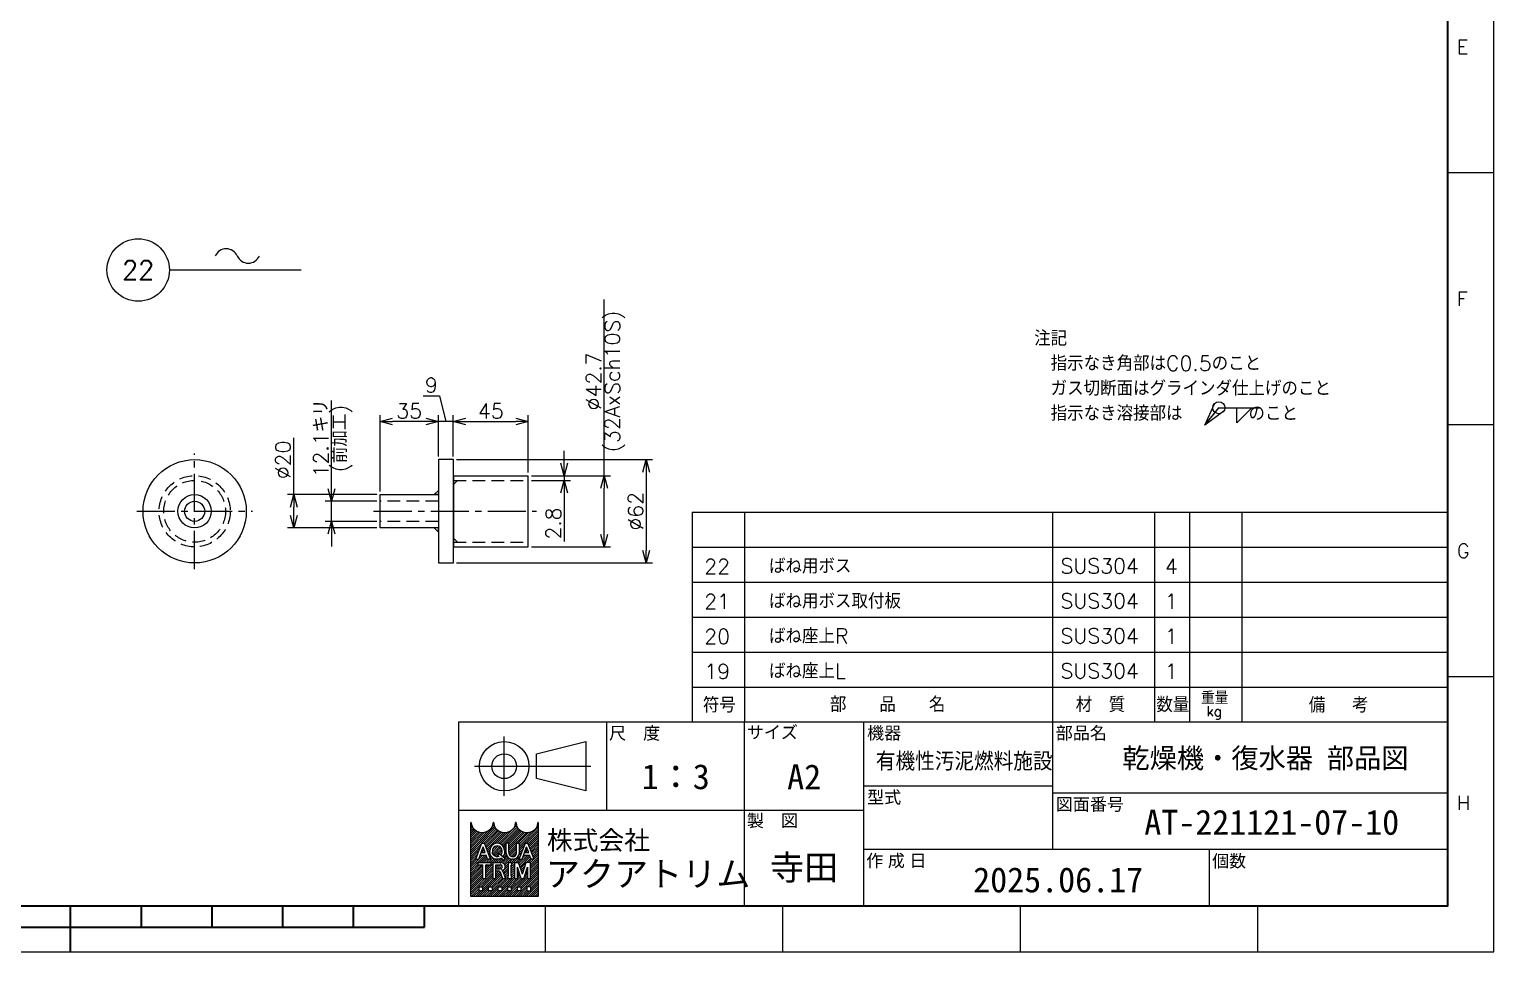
# Model space of a CAD drawing. Header units: millimetres. Extents: x 0 to 1764, y -17 to 1242.
# Drawn here: x 885 to 1764, y 0 to 554 of the extents above; entities that cross this region are included whole.
import ezdxf
from ezdxf import colors
from ezdxf.entities.mleader import LeaderData, LeaderLine
from ezdxf.enums import TextEntityAlignment as Align
from ezdxf.math import Vec2, Vec3

# ---------------------------------------------------------------- set-up
doc = ezdxf.new("R2010")
doc.units = ezdxf.units.MM
doc.header["$LTSCALE"] = 1.2
doc.header["$PDMODE"] = 99
doc.header["$PDSIZE"] = 1
doc.linetypes.add('CENTER2', pattern=[28.575, 19.05, -3.175, 3.175, -3.175])
doc.linetypes.add('HIDDEN', pattern=[9.525, 6.35, -3.175])
for name, color, linetype, lineweight in [('04_HIDDEN', 2, 'HIDDEN', 13), ('05_CENTER', 4, 'CENTER2', 13), ('07_TEXT', 3, 'Continuous', 13), ('08_DIM', 3, 'Continuous', 13), ('90_FRAME', 5, 'Continuous', 35)]:
    doc.layers.add(name, color=color, linetype=linetype, lineweight=lineweight)
doc.layers.add('91_BLANK', color=5, linetype='Continuous', lineweight=0, plot=False)
doc.styles.add('KSS_TXT', font='txt.shx', dxfattribs={"bigfont": 'extfont2.shx'})
doc.styles.add('MS_G', font='MS Gothic.ttf')
doc.styles.get("Standard").update_dxf_attribs({"font": 'txt.shx', "bigfont": 'extfont2.shx'})
doc.styles.add('表題用', font='MS PGothic.ttf')
doc.dimstyles.new('KSS_DIM', dxfattribs={"dimscale": 3, "dimtxt": 3, "dimasz": 2.5, "dimexe": 1.25, "dimexo": 0.625, "dimtad": 1, "dimdsep": 46, "dimtxsty": 'KSS_TXT', "dimblk": 'OPEN30', "dimcen": 0, "dimazin": 2, "dimtfac": 0.75, "dimtmove": 0, "dimatfit": 3, "dimldrblk": 'OPEN30', "dimfxl": 1.25, "dimtolj": 1, "dimarcsym": 0})

# ---------------------------------------------------------------- blocks, each defined once
blk = doc.blocks.new('Weld-line')
blk.add_line((0, 0), (1, 0))
blk = doc.blocks.new('Weld10-s5')
blk.add_circle((0, 0), 2)
blk = doc.blocks.new('Weld10-a1')
for p, q in [((5, 0), (0, 5)), ((0, 5), (0, 0)), ((0, 0), (5, 0))]:
    blk.add_line(p, q)
at = {"width": 0.9}
blk.add_attdef('S', text='', height=2.8, dxfattribs=at).set_placement((-2, 1), align=Align.RIGHT)
blk.add_attdef('L', (8, 1), '', height=2.8, dxfattribs=at)
blk = doc.blocks.new('_Open30')
at = {"color": 0, "linetype": 'ByBlock', "lineweight": -2}
for p, q in [((-1, 0.268), (0, 0)), ((0, 0), (-1, -0.268)), ((0, 0), (-1, 0))]:
    blk.add_line(p, q, dxfattribs=at)
blk = doc.blocks.new('AM_BALLOON1')
at = {"transparency": 16777216}
blk.add_circle((0, 0), 5, dxfattribs=at)
blk.add_attdef('B_NUMBER', text='', height=3, dxfattribs=at).set_placement((0, 0), align=Align.MIDDLE_CENTER)
blk = doc.blocks.new('_OPEN')
at = {"color": 0, "linetype": 'ByBlock'}
for p, q in [((-1, 0.17), (0, 0)), ((0, 0), (-1, -0.17)), ((0, 0), (-1, 0))]:
    blk.add_line(p, q, dxfattribs=at)
blk = doc.blocks.new('*D226')
at = {"layer": '08_DIM', "color": 0, "lineweight": -2, "transparency": 16777216}
for p, q in [((1066.22, 277.82), (1066.22, 330.77)), ((1093.51, 270.32), (1062.47, 270.32)), ((1066.22, 258.22), (1066.22, 270.32)), ((1093.51, 258.22), (1062.47, 258.22)), ((1066.22, 250.72), (1066.22, 243.22))]:
    blk.add_line(p, q, dxfattribs=at)
at = {"layer": 'Defpoints', "color": 0, "transparency": 16777216}
for p in [(1066.22, 270.32), (1095.38, 270.32), (1095.38, 258.22)]:
    blk.add_point(p, dxfattribs=at)
at = {"layer": '08_DIM', "color": 0, "lineweight": -2, "transparency": 16777216, "xscale": 7.5, "yscale": 7.5, "zscale": 7.5}
for p, rotation in [((1066.22, 270.32), 270), ((1066.22, 258.22), 90)]:
    blk.add_blockref('_Open30', p, dxfattribs=dict(at, rotation=rotation))
at = {"layer": '08_DIM', "color": 0, "transparency": 16777216, "char_height": 9, "attachment_point": 5, "rotation": 90, "style": 'KSS_TXT'}
for s, insert in [('\\A1;12.1キリ', (1059.85, 308.05)), ('\\A1;(前加工)', (1072.6, 308.05))]:
    blk.add_mtext(s, dxfattribs=dict(at, insert=insert))
blk = doc.blocks.new('*D227')
at = {"layer": '08_DIM', "color": 0, "lineweight": -2, "transparency": 16777216}
for p, q in [((1043.52, 274.27), (1043.52, 308.4)), ((1093.51, 274.27), (1039.77, 274.27)), ((1043.52, 261.77), (1043.52, 266.77)), ((1093.51, 254.27), (1039.77, 254.27))]:
    blk.add_line(p, q, dxfattribs=at)
at = {"layer": 'Defpoints', "color": 0, "transparency": 16777216}
for p in [(1043.52, 274.27), (1095.38, 274.27), (1095.38, 254.27)]:
    blk.add_point(p, dxfattribs=at)
at = {"layer": '08_DIM', "color": 0, "lineweight": -2, "transparency": 16777216, "xscale": 7.5, "yscale": 7.5, "zscale": 7.5}
for p, rotation in [((1043.52, 274.27), 90), ((1043.52, 254.27), 270)]:
    blk.add_blockref('_Open30', p, dxfattribs=dict(at, rotation=rotation))
at = {"layer": '08_DIM', "color": 0, "transparency": 16777216, "insert": (1037.15, 295.08), "char_height": 9, "attachment_point": 5, "rotation": 90, "style": 'KSS_TXT'}
blk.add_mtext('\\A1;%%C20', dxfattribs=at)
blk = doc.blocks.new('*D228')
at = {"layer": '08_DIM', "color": 0, "lineweight": -2, "transparency": 16777216}
for p, q in [((1205.89, 293.12), (1205.89, 300.62)), ((1186.26, 285.62), (1209.64, 285.62)), ((1186.26, 282.82), (1209.64, 282.82)), ((1205.89, 285.62), (1205.89, 282.82)), ((1205.89, 275.32), (1205.89, 246.07))]:
    blk.add_line(p, q, dxfattribs=at)
at = {"layer": 'Defpoints', "color": 0, "transparency": 16777216}
for p in [(1184.38, 285.62), (1184.38, 282.82), (1205.89, 282.82)]:
    blk.add_point(p, dxfattribs=at)
at = {"layer": '08_DIM', "color": 0, "lineweight": -2, "transparency": 16777216, "xscale": 7.5, "yscale": 7.5, "zscale": 7.5}
for p, rotation in [((1205.89, 285.62), 270), ((1205.89, 282.82), 90)]:
    blk.add_blockref('_Open30', p, dxfattribs=dict(at, rotation=rotation))
at = {"layer": '08_DIM', "color": 0, "transparency": 16777216, "insert": (1199.51, 256.95), "char_height": 9, "attachment_point": 5, "rotation": 90, "style": 'KSS_TXT'}
blk.add_mtext('\\A1;2.8', dxfattribs=at)
blk = doc.blocks.new('*D229')
at = {"layer": '08_DIM', "color": 0, "lineweight": -2, "transparency": 16777216}
for p, q in [((1230.02, 285.62), (1230.02, 391.37)), ((1186.26, 285.62), (1233.77, 285.62)), ((1230.02, 250.42), (1230.02, 278.12)), ((1186.26, 242.92), (1233.77, 242.92))]:
    blk.add_line(p, q, dxfattribs=at)
at = {"layer": 'Defpoints', "color": 0, "transparency": 16777216}
for p in [(1184.38, 285.62), (1230.02, 285.62), (1184.38, 242.92)]:
    blk.add_point(p, dxfattribs=at)
at = {"layer": '08_DIM', "color": 0, "lineweight": -2, "transparency": 16777216, "xscale": 7.5, "yscale": 7.5, "zscale": 7.5}
for p, rotation in [((1230.02, 285.62), 90), ((1230.02, 242.92), 270)]:
    blk.add_blockref('_Open30', p, dxfattribs=dict(at, rotation=rotation))
at = {"layer": '08_DIM', "color": 0, "transparency": 16777216, "char_height": 9, "attachment_point": 5, "rotation": 90, "style": 'KSS_TXT'}
for s, insert in [('\\A1;(32AxSch10S)', (1236.39, 342.25)), ('\\A1;%%C42.7', (1223.64, 342.25))]:
    blk.add_mtext(s, dxfattribs=dict(at, insert=insert))
blk = doc.blocks.new('*D230')
at = {"layer": '08_DIM', "color": 0, "lineweight": -2, "transparency": 16777216}
for p, q in [((1141.26, 295.27), (1258.92, 295.27)), ((1255.17, 287.77), (1255.17, 240.77)), ((1141.26, 233.27), (1258.92, 233.27))]:
    blk.add_line(p, q, dxfattribs=at)
at = {"layer": 'Defpoints', "color": 0, "transparency": 16777216}
for p in [(1139.38, 295.27), (1139.38, 233.27), (1255.17, 233.27)]:
    blk.add_point(p, dxfattribs=at)
at = {"layer": '08_DIM', "color": 0, "lineweight": -2, "transparency": 16777216, "xscale": 7.5, "yscale": 7.5, "zscale": 7.5}
for p, rotation in [((1255.17, 295.27), 90), ((1255.17, 233.27), 270)]:
    blk.add_blockref('_Open30', p, dxfattribs=dict(at, rotation=rotation))
at = {"layer": '08_DIM', "color": 0, "transparency": 16777216, "insert": (1248.8, 264.27), "char_height": 9, "attachment_point": 5, "rotation": 90, "style": 'KSS_TXT'}
blk.add_mtext('\\A1;%%C62', dxfattribs=at)
blk = doc.blocks.new('*D231')
at = {"layer": '08_DIM', "color": 0, "lineweight": -2, "transparency": 16777216}
for p, q in [((1121.32, 333.59), (1131.07, 333.59)), ((1131.07, 333.59), (1134.88, 318.14)), ((1122.88, 318.14), (1115.38, 318.14)), ((1130.38, 297.15), (1130.38, 321.89)), ((1139.38, 318.14), (1130.38, 318.14)), ((1139.38, 297.15), (1139.38, 321.89)), ((1146.88, 318.14), (1154.38, 318.14))]:
    blk.add_line(p, q, dxfattribs=at)
at = {"layer": 'Defpoints', "color": 0, "transparency": 16777216}
for p in [(1130.38, 318.14), (1130.38, 295.27), (1139.38, 295.27)]:
    blk.add_point(p, dxfattribs=at)
at = {"layer": '08_DIM', "color": 0, "lineweight": -2, "transparency": 16777216, "xscale": 7.5, "yscale": 7.5, "zscale": 7.5}
blk.add_blockref('_Open30', (1130.38, 318.14), dxfattribs=at)
at = {"layer": '08_DIM', "color": 0, "lineweight": -2, "transparency": 16777216, "xscale": 7.5, "yscale": 7.5, "zscale": 7.5, "rotation": 180}
blk.add_blockref('_Open30', (1139.38, 318.14), dxfattribs=at)
at = {"layer": '08_DIM', "color": 0, "transparency": 16777216, "insert": (1126.19, 339.97), "char_height": 9, "attachment_point": 5, "style": 'KSS_TXT'}
blk.add_mtext('\\A1;9', dxfattribs=at)
blk = doc.blocks.new('*D232')
at = {"layer": '08_DIM', "color": 0, "lineweight": -2, "transparency": 16777216}
for p, q in [((1095.38, 276.15), (1095.38, 321.89)), ((1122.88, 318.14), (1102.88, 318.14)), ((1130.38, 297.15), (1130.38, 321.89))]:
    blk.add_line(p, q, dxfattribs=at)
at = {"layer": 'Defpoints', "color": 0, "transparency": 16777216}
for p in [(1095.38, 318.14), (1130.38, 295.27), (1095.38, 274.27)]:
    blk.add_point(p, dxfattribs=at)
at = {"layer": '08_DIM', "color": 0, "lineweight": -2, "transparency": 16777216, "xscale": 7.5, "yscale": 7.5, "zscale": 7.5, "rotation": 180}
blk.add_blockref('_Open30', (1095.38, 318.14), dxfattribs=at)
at = {"layer": '08_DIM', "color": 0, "lineweight": -2, "transparency": 16777216, "xscale": 7.5, "yscale": 7.5, "zscale": 7.5}
blk.add_blockref('_Open30', (1130.38, 318.14), dxfattribs=at)
at = {"layer": '08_DIM', "color": 0, "transparency": 16777216, "insert": (1112.88, 324.52), "char_height": 9, "attachment_point": 5, "style": 'KSS_TXT'}
blk.add_mtext('\\A1;35', dxfattribs=at)
blk = doc.blocks.new('*D233')
at = {"layer": '08_DIM', "color": 0, "lineweight": -2, "transparency": 16777216}
for p, q in [((1139.38, 297.15), (1139.38, 321.89)), ((1146.88, 318.14), (1176.88, 318.14)), ((1184.38, 287.5), (1184.38, 321.89))]:
    blk.add_line(p, q, dxfattribs=at)
at = {"layer": 'Defpoints', "color": 0, "transparency": 16777216}
for p in [(1184.38, 318.14), (1139.38, 295.27), (1184.38, 285.62)]:
    blk.add_point(p, dxfattribs=at)
at = {"layer": '08_DIM', "color": 0, "lineweight": -2, "transparency": 16777216, "xscale": 7.5, "yscale": 7.5, "zscale": 7.5, "rotation": 180}
blk.add_blockref('_Open30', (1139.38, 318.14), dxfattribs=at)
at = {"layer": '08_DIM', "color": 0, "lineweight": -2, "transparency": 16777216, "xscale": 7.5, "yscale": 7.5, "zscale": 7.5}
blk.add_blockref('_Open30', (1184.38, 318.14), dxfattribs=at)
at = {"layer": '08_DIM', "color": 0, "transparency": 16777216, "insert": (1161.88, 324.51), "char_height": 9, "attachment_point": 5, "style": 'KSS_TXT'}
blk.add_mtext('\\A1;45', dxfattribs=at)
blk = doc.blocks.new('p1ba05')
for centre, start, end in [((-2.95, 0.29), 24.2276, 155.5758), ((0, 1.62), 204.2276, 335.5758)]:
    blk.add_arc(centre, 1.62, start, end)
blk = doc.blocks.new('Jis_w20130906110600')
blk.add_blockref('Weld10-s5', (0, 0))
at = {"xscale": -1, "rotation": 180}
blk.add_blockref('Weld10-a1', (6, 0), dxfattribs=at)
at = {"layer": '08_DIM', "xscale": 14, "yscale": 14, "zscale": 14}
blk.add_blockref('Weld-line', (0, 0), dxfattribs=at)
at = {"style": 'KSS_TXT', "flags": 1}
blk.add_attdef('JISINFO', (0, 0), '', height=3, dxfattribs=at)
at = {"layer": '08_DIM'}
blk.add_leader([(-4.63, -5.77), (0, 0)], dimstyle='KSS_DIM', dxfattribs=at)

msp = doc.modelspace()

# ---------------------------------------------------------------- hatches: boundary and pattern name
at = {"layer": '90_FRAME', "lineweight": 5}
h = msp.add_hatch(dxfattribs=at)
h.set_pattern_fill('_USER', color=4, scale=0.9, angle=45, pattern_type=0)
h.set_pattern_definition([(45, (-709.2579, -11.2265), (-0.6363961, 0.6363961), [])])
edge = h.paths.add_edge_path()
edge.add_arc((1190.33, 77.307), 0.192, 90, 180)
edge.add_ellipse((1183.606, 77.307), major_axis=(-6.532, 0), ratio=0.8823529, start_angle=360, end_angle=540, ccw=False)
edge.add_arc((1176.882, 77.307), 0.192, 3.187318, 180)
edge.add_ellipse((1170.158, 77.307), major_axis=(-6.532, 0), ratio=0.8823529, start_angle=360, end_angle=540, ccw=False)
edge.add_arc((1163.433, 77.307), 0.192, 3.187318, 180)
edge.add_ellipse((1156.709, 77.307), major_axis=(-6.532, 0), ratio=0.8823529, start_angle=360, end_angle=540, ccw=False)
edge.add_arc((1149.985, 77.307), 0.192, 3.187318, 90)
edge.add_line((1149.985, 77.499), (1149.985, 33.119))
edge.add_line((1149.985, 33.119), (1190.33, 33.119))
edge.add_line((1190.33, 33.119), (1190.33, 77.499))
h.paths.add_polyline_path([(1156.491, 65.047), (1158.084, 65.047), (1161.706, 55.487), (1161.706, 55.441), (1159.981, 55.441), (1159.08, 57.973), (1155.533, 57.973), (1156.053, 59.433), (1158.56, 59.433), (1157.287, 63.007), (1154.593, 55.441), (1152.868, 55.441), (1152.868, 55.487)], flags=16)
edge = h.paths.add_edge_path(flags=16)
edge.add_ellipse((1165.715, 60.82), major_axis=(-4.419, 0), ratio=0.9565217, start_angle=180, end_angle=360, ccw=False)
edge.add_line((1170.134, 60.82), (1170.134, 59.667))
edge.add_ellipse((1165.715, 59.667), major_axis=(-4.419, 0), ratio=0.9565217, start_angle=142.105255, end_angle=180, ccw=False)
edge.add_line((1169.202, 57.071), (1167.964, 58.092))
edge.add_ellipse((1165.715, 59.781), major_axis=(2.818, 0), ratio=0.9950358, start_angle=-37.042763, end_angle=0)
edge.add_line((1168.533, 59.78), (1168.533, 60.707))
edge.add_ellipse((1165.715, 60.707), major_axis=(2.818, 0), ratio=0.9947183, start_angle=360, end_angle=540)
edge.add_line((1162.897, 60.707), (1162.897, 59.78))
edge.add_ellipse((1165.715, 59.781), major_axis=(2.818, 0), ratio=0.9950358, start_angle=-180, end_angle=-65.757949)
edge.add_line((1166.872, 57.224), (1166.087, 57.988))
edge.add_line((1166.087, 57.988), (1166.938, 58.891))
edge.add_line((1166.938, 58.891), (1170.497, 55.959))
edge.add_line((1170.497, 55.959), (1169.385, 54.779))
edge.add_line((1169.385, 54.779), (1168.049, 56.079))
edge.add_ellipse((1165.715, 59.667), major_axis=(-4.419, 0), ratio=0.9565217, start_angle=0, end_angle=121.883625, ccw=False)
edge.add_line((1161.296, 59.667), (1161.296, 60.82))
h.paths.add_polyline_path([(1161.992, 53.52), (1161.992, 52.175), (1159.11, 52.175, 0.4142136), (1158.918, 51.983), (1158.918, 43.914), (1157.189, 43.914), (1157.189, 51.983, 0.4142136), (1156.997, 52.175), (1154.115, 52.175), (1154.115, 53.52)], flags=16)
edge = h.paths.add_edge_path(flags=16)
edge.add_line((1163.087, 53.52), (1167.505, 53.52))
edge.add_ellipse((1167.505, 50.993), major_axis=(-3.101, 0), ratio=0.8148203, start_angle=111.386975, end_angle=270, ccw=False)
edge.add_arc((1167.981, 47.568), 1.256, 22.272952, 58.553113, ccw=False)
edge.add_line((1169.143, 48.044), (1170.799, 43.991))
edge.add_line((1170.799, 43.991), (1170.799, 43.914))
edge.add_line((1170.799, 43.914), (1168.935, 43.914))
edge.add_line((1168.935, 43.914), (1167.473, 47.984))
edge.add_arc((1166.76, 47.697), 0.768, 21.928298, 90)
edge.add_line((1166.76, 48.466), (1164.873, 48.466))
edge.add_line((1164.873, 48.466), (1164.873, 49.811))
edge.add_line((1164.873, 49.811), (1167.736, 49.811))
edge.add_arc((1167.695, 50.993), 1.183, 271.997057, 448.002943)
edge.add_line((1167.736, 52.175), (1164.816, 52.175))
edge.add_line((1164.816, 52.175), (1164.816, 43.914))
edge.add_line((1164.816, 43.914), (1163.087, 43.914))
edge.add_line((1163.087, 43.914), (1163.087, 53.52))
h.paths.add_polyline_path([(1171.022, 65.047), (1172.751, 65.047), (1172.751, 59.667, 0.1750306), (1173.514, 57.466, 0.2571496), (1176.599, 57.466, 0.1750306), (1177.362, 59.667), (1177.362, 65.047), (1179.091, 65.047), (1179.091, 59.32, -0.3793912), (1175.345, 55.441), (1174.768, 55.441, -0.3793912), (1171.022, 59.32)], flags=16)
h.paths.add_polyline_path([(1172.256, 53.52), (1174.369, 53.52), (1174.369, 52.175, 0.4142136), (1174.177, 51.983), (1174.177, 45.451, 0.4142136), (1174.369, 45.259), (1174.369, 43.914), (1172.256, 43.914), (1172.256, 45.259, 0.4142136), (1172.448, 45.451), (1172.448, 51.983, 0.4142136), (1172.256, 52.175)], flags=16)
h.paths.add_polyline_path([(1176.1, 53.52), (1178.609, 53.52), (1180.903, 46.543), (1183.197, 53.52), (1185.708, 53.52), (1185.708, 43.914), (1183.978, 43.914), (1183.978, 50.638), (1181.768, 43.914), (1180.038, 43.914), (1177.827, 50.638), (1177.829, 43.914), (1176.1, 43.914)], flags=16)
h.paths.add_polyline_path([(1182.616, 65.047), (1184.209, 65.047), (1187.831, 55.487), (1187.831, 55.441), (1186.106, 55.441), (1185.205, 57.973), (1181.658, 57.973), (1182.178, 59.433), (1184.685, 59.433), (1183.412, 63.007), (1180.718, 55.441), (1178.994, 55.441), (1178.994, 55.487)], flags=16)
h.paths.add_polyline_path([(1154.596, 38.883), (1156.901, 38.883), (1156.901, 36.577), (1154.596, 36.577)], flags=16)
h.paths.add_polyline_path([(1160.36, 38.883), (1162.665, 38.883), (1162.665, 36.577), (1160.36, 36.577)], flags=16)
h.paths.add_polyline_path([(1166.123, 38.883), (1168.429, 38.883), (1168.429, 36.577), (1166.123, 36.577)], flags=16)
h.paths.add_polyline_path([(1171.887, 38.883), (1174.192, 38.883), (1174.192, 36.577), (1171.887, 36.577)], flags=16)
h.paths.add_polyline_path([(1177.65, 38.883), (1179.956, 38.883), (1179.956, 36.577), (1177.65, 36.577)], flags=16)
h.paths.add_polyline_path([(1183.414, 38.883), (1185.719, 38.883), (1185.719, 36.577), (1183.414, 36.577)], flags=16)

# ---------------------------------------------------------------- linework, layer by layer
at = {"color": 0}
for p, q in [((1139.381, 285.621), (1139.381, 242.921)), ((1139.381, 285.621), (1184.381, 285.621)), ((1184.381, 242.921), (1184.381, 285.621)), ((1139.381, 242.921), (1184.381, 242.921))]:
    msp.add_line(p, q, dxfattribs=at)
for points in [[(1130.381, 233.271), (1139.381, 233.271), (1139.381, 295.271), (1130.381, 295.271)], [(1130.381, 274.271), (1130.381, 254.271), (1095.381, 254.271), (1095.381, 274.271)]]:
    msp.add_lwpolyline(points, close=True, dxfattribs=at)
at = {"color": 3}
for points in [[(1139.381, 282.821), (1141.881, 282.821), (1141.881, 282.821), (1139.381, 280.321)], [(1130.381, 274.271), (1127.881, 274.271), (1127.881, 274.271), (1130.381, 276.771)], [(1130.381, 254.271), (1127.881, 254.271), (1127.881, 254.271), (1130.381, 251.771)], [(1139.381, 245.721), (1141.881, 245.721), (1141.881, 245.721), (1139.381, 248.221)]]:
    msp.add_lwpolyline(points, close=True, dxfattribs=at)
at = {"color": 0}
for radius in [31, 10, 6.05]:
    msp.add_circle((984.051, 264.271), radius, dxfattribs=at)
at = {"layer": '04_HIDDEN'}
for p, q in [((1139.381, 282.821), (1184.381, 282.821)), ((1130.381, 270.321), (1095.381, 270.321)), ((1130.381, 258.221), (1095.381, 258.221)), ((1139.381, 245.721), (1184.381, 245.721))]:
    msp.add_line(p, q, dxfattribs=at)
for radius in [21.35, 18.55]:
    msp.add_circle((984.051, 264.271), radius, dxfattribs=at)
at = {"layer": '05_CENTER'}
for p, q in [((984.051, 229.605), (984.051, 298.936)), ((949.385, 264.271), (1018.716, 264.271)), ((1091.515, 264.271), (1189.381, 264.271))]:
    msp.add_line(p, q, dxfattribs=at)
at = {"layer": '08_DIM'}
msp.add_line((968.938, 409.082), (1048.049, 409.082), dxfattribs=at)
at = {"layer": '90_FRAME', "color": 4, "lineweight": 13}
for p, q in [((1764.068, 467.394), (1736.459, 467.394)), ((1764.068, 316.17), (1736.459, 316.17)), ((1282.795, 263.8), (1282.795, 137.8)), ((1282.795, 263.8), (1736.459, 263.8)), ((1314.295, 263.8), (1314.295, 137.8)), ((1499.066, 263.8), (1499.066, 137.8)), ((1560.398, 263.8), (1560.398, 137.8)), ((1581.398, 263.8), (1581.398, 137.8)), ((1612.898, 263.8), (1612.898, 137.8)), ((1282.795, 242.8), (1736.459, 242.8)), ((1282.795, 221.8), (1736.459, 221.8)), ((1282.795, 200.8), (1736.459, 200.8)), ((1282.795, 179.8), (1736.459, 179.8)), ((1282.795, 158.8), (1736.459, 158.8)), ((1764.068, 164.946), (1736.459, 164.946)), ((1194.737, 0), (1194.737, 27.485)), ((1337.305, 0), (1337.305, 27.485)), ((1479.873, 0), (1479.873, 27.485)), ((1622.441, 0), (1622.441, 27.485))]:
    msp.add_line(p, q, dxfattribs=at)
at = {"layer": '90_FRAME', "color": 0, "lineweight": 25}
for p, q in [((1231.559, 84.764), (1231.559, 137.8)), ((1314.295, 27.485), (1314.295, 137.8)), ((1385.78, 27.485), (1385.78, 137.8)), ((1499.066, 137.8), (1499.066, 61.428)), ((1169.931, 93.462), (1169.931, 129.102)), ((1152.111, 111.282), (1221.906, 111.282)), ((1385.78, 99.614), (1499.066, 99.614)), ((1499.066, 95.371), (1736.459, 95.371)), ((1385.78, 84.764), (1142.459, 84.764)), ((1385.78, 61.428), (1736.459, 61.428)), ((1593.187, 61.428), (1593.187, 27.485))]:
    msp.add_line(p, q, dxfattribs=at)
at = {"layer": '90_FRAME', "color": 4, "lineweight": 5}
for p, q in [((1149.985, 33.119), (1149.985, 77.499)), ((1190.33, 77.499), (1190.33, 33.119)), ((1152.868, 55.487), (1156.491, 65.047)), ((1154.593, 55.441), (1157.287, 63.007)), ((1156.491, 65.047), (1158.084, 65.047)), ((1158.56, 59.433), (1157.287, 63.007)), ((1161.706, 55.487), (1158.084, 65.047)), ((1171.022, 59.32), (1171.022, 65.047)), ((1172.751, 65.047), (1171.022, 65.047)), ((1172.751, 59.667), (1172.751, 65.047)), ((1177.362, 59.667), (1177.362, 65.047)), ((1177.362, 65.047), (1179.091, 65.047)), ((1178.994, 55.487), (1182.616, 65.047)), ((1179.091, 59.32), (1179.091, 65.047)), ((1180.718, 55.441), (1183.412, 63.007)), ((1182.616, 65.047), (1184.209, 65.047)), ((1184.685, 59.433), (1183.412, 63.007)), ((1187.831, 55.487), (1184.209, 65.047)), ((1152.868, 55.441), (1152.868, 55.487)), ((1152.868, 55.487), (1152.868, 55.487)), ((1152.868, 55.441), (1152.868, 55.487)), ((1152.868, 55.441), (1154.593, 55.441)), ((1154.115, 53.52), (1161.992, 53.52)), ((1154.115, 53.52), (1154.115, 52.175)), ((1155.533, 57.973), (1156.053, 59.433)), ((1155.533, 57.973), (1159.08, 57.973)), ((1156.053, 59.433), (1158.56, 59.433)), ((1159.981, 55.441), (1159.08, 57.973)), ((1161.706, 55.441), (1159.981, 55.441)), ((1161.296, 60.82), (1161.296, 59.667)), ((1161.706, 55.441), (1161.706, 55.487)), ((1161.992, 53.52), (1161.992, 52.175)), ((1162.897, 60.707), (1162.897, 59.785)), ((1163.087, 53.52), (1163.087, 43.914)), ((1163.087, 53.52), (1167.505, 53.52)), ((1166.087, 57.988), (1166.938, 58.891)), ((1166.087, 57.988), (1166.872, 57.224)), ((1166.938, 58.891), (1170.497, 55.959)), ((1167.964, 58.092), (1169.202, 57.071)), ((1168.049, 56.079), (1169.385, 54.779)), ((1168.533, 60.707), (1168.533, 59.785)), ((1169.385, 54.779), (1170.497, 55.959)), ((1170.134, 60.82), (1170.134, 59.667)), ((1172.256, 53.52), (1174.369, 53.52)), ((1172.256, 53.52), (1172.256, 52.175)), ((1174.369, 53.52), (1174.369, 52.175)), ((1175.345, 55.441), (1174.768, 55.441)), ((1176.1, 53.52), (1176.1, 43.914)), ((1176.1, 53.52), (1178.609, 53.52)), ((1180.903, 46.543), (1178.609, 53.52)), ((1178.994, 55.441), (1178.994, 55.487)), ((1178.994, 55.487), (1178.994, 55.487)), ((1178.994, 55.441), (1178.994, 55.487)), ((1178.994, 55.441), (1180.718, 55.441)), ((1180.903, 46.543), (1183.197, 53.52)), ((1181.658, 57.973), (1182.178, 59.433)), ((1181.658, 57.973), (1185.205, 57.973)), ((1182.178, 59.433), (1184.685, 59.433)), ((1185.708, 53.52), (1183.197, 53.52)), ((1186.106, 55.441), (1185.205, 57.973)), ((1185.708, 43.914), (1185.708, 53.52)), ((1187.831, 55.441), (1186.106, 55.441)), ((1187.831, 55.441), (1187.831, 55.487)), ((1154.115, 52.175), (1156.997, 52.175)), ((1157.189, 43.914), (1157.189, 51.983)), ((1158.918, 43.914), (1158.918, 51.983)), ((1159.11, 52.175), (1161.992, 52.175)), ((1164.816, 43.914), (1164.816, 52.175)), ((1164.816, 52.175), (1167.736, 52.175)), ((1164.873, 48.466), (1164.873, 49.811)), ((1164.873, 49.811), (1167.736, 49.811)), ((1164.873, 48.466), (1166.76, 48.466)), ((1167.473, 47.984), (1168.935, 43.914)), ((1169.143, 48.044), (1170.799, 43.991)), ((1170.799, 43.991), (1170.799, 43.914)), ((1172.256, 43.914), (1172.256, 45.259)), ((1172.448, 45.451), (1172.448, 51.983)), ((1174.177, 45.451), (1174.177, 51.983)), ((1174.369, 43.914), (1174.369, 45.259)), ((1177.829, 43.914), (1177.827, 50.638)), ((1180.038, 43.914), (1177.827, 50.638)), ((1181.768, 43.914), (1183.978, 50.638)), ((1183.978, 50.638), (1183.978, 43.914)), ((1154.596, 38.883), (1156.901, 38.883)), ((1154.596, 38.883), (1154.596, 36.577)), ((1156.901, 36.577), (1154.596, 36.577)), ((1156.901, 38.883), (1156.901, 36.577)), ((1157.189, 43.914), (1158.918, 43.914)), ((1160.36, 38.883), (1162.665, 38.883)), ((1160.36, 38.883), (1160.36, 36.577)), ((1162.665, 36.577), (1160.36, 36.577)), ((1162.665, 38.883), (1162.665, 36.577)), ((1163.087, 43.914), (1164.816, 43.914)), ((1166.123, 38.883), (1168.429, 38.883)), ((1166.123, 38.883), (1166.123, 36.577)), ((1168.429, 36.577), (1166.123, 36.577)), ((1168.429, 38.883), (1168.429, 36.577)), ((1168.935, 43.914), (1170.799, 43.914)), ((1171.887, 38.883), (1174.192, 38.883)), ((1171.887, 38.883), (1171.887, 36.577)), ((1174.192, 36.577), (1171.887, 36.577)), ((1172.256, 43.914), (1174.369, 43.914)), ((1174.192, 38.883), (1174.192, 36.577)), ((1176.1, 43.914), (1177.829, 43.914)), ((1177.65, 38.883), (1179.956, 38.883)), ((1177.65, 38.883), (1177.65, 36.577)), ((1179.956, 36.577), (1177.65, 36.577)), ((1179.956, 38.883), (1179.956, 36.577)), ((1180.038, 43.914), (1181.768, 43.914)), ((1185.719, 38.883), (1183.414, 38.883)), ((1183.414, 38.883), (1183.414, 36.577)), ((1183.414, 36.577), (1185.719, 36.577)), ((1183.978, 43.914), (1185.708, 43.914)), ((1185.719, 38.883), (1185.719, 36.577)), ((1190.33, 33.119), (1149.985, 33.119))]:
    msp.add_line(p, q, dxfattribs=at)
at = {"layer": '90_FRAME'}
for p, q in [((909.6, 0), (909.6, 27.485)), ((952.076, 14.743), (952.076, 27.485)), ((994.551, 14.743), (994.551, 27.485)), ((1037.026, 14.743), (1037.026, 27.485)), ((1079.501, 14.743), (1079.501, 27.485)), ((1121.977, 14.743), (1121.977, 27.485)), ((697.224, 14.743), (1121.977, 14.743))]:
    msp.add_line(p, q, dxfattribs=at)
msp.add_lwpolyline([(82.742, 27.485), (1736.459, 27.485), (1736.459, 1209.75), (82.742, 1209.75)], close=True, dxfattribs=at)
at = {"layer": '90_FRAME', "color": 0, "lineweight": 25}
msp.add_lwpolyline([(1142.459, 27.485), (1736.459, 27.485), (1736.459, 137.8), (1142.459, 137.8)], close=True, dxfattribs=at)
msp.add_lwpolyline([(1189.236, 118.707), (1218.936, 126.132), (1218.936, 96.432), (1189.236, 103.857), (1189.236, 118.707)], dxfattribs=at)
for radius in [14.85, 7.425]:
    msp.add_circle((1169.931, 111.282), radius, dxfattribs=at)
at = {"layer": '90_FRAME', "color": 4, "lineweight": 5}
for centre, radius, start, end in [((1149.985, 77.307), 0.192, 0, 90), ((1163.433, 77.307), 0.192, 0, 180), ((1163.433, 77.307), 0.192, 0, 90), ((1176.882, 77.307), 0.192, 0, 180), ((1190.33, 77.307), 0.192, 90, 180), ((1175.083, 59.494), 4.065, 182.450031, 265.555257), ((1176.181, 59.623), 3.43, 179.252794, 218.964572), ((1175.056, 60.267), 3.198, 241.157728, 298.842272), ((1175.029, 59.494), 4.065, 274.444743, 357.549969), ((1173.932, 59.623), 3.43, 321.035428, 0.747206), ((1156.997, 51.983), 0.192, 0, 90), ((1159.11, 51.983), 0.192, 90, 180), ((1166.76, 47.697), 0.768, 21.928298, 90), ((1167.695, 50.993), 1.183, 271.997057, 88.002943), ((1167.981, 47.568), 1.256, 22.272952, 58.553113), ((1172.256, 51.983), 0.192, 0, 90), ((1172.256, 45.451), 0.192, 270, 0), ((1174.369, 51.983), 0.192, 90, 180), ((1174.369, 45.451), 0.192, 180, 270)]:
    msp.add_arc(centre, radius, start, end, dxfattribs=at)
for centre, major_axis, ratio, start_param, end_param in [((1156.709, 77.307), (-6.532, 0), 0.8823529, 6.2831853, 9.424778), ((1170.158, 77.307), (-6.532, 0), 0.8823529, 6.2831853, 9.424778), ((1183.606, 77.307), (-6.532, 0), 0.8823529, 6.2831853, 9.424778), ((1165.715, 60.82), (-4.419, 0), 0.9565217, 3.1415927, 6.2831853), ((1165.715, 60.707), (2.818, 0), 0.9947183, 6.2831853, 9.424778), ((1167.505, 50.993), (-3.101, 0), 0.8148203, 1.9440695, 4.712389)]:
    msp.add_ellipse(centre, major_axis=major_axis, ratio=ratio, start_param=start_param, end_param=end_param, dxfattribs=at)
at = {"layer": '90_FRAME', "color": 4, "lineweight": 5, "extrusion": (0, 0, -1)}
for centre, major_axis, ratio, start_param, end_param in [((1165.715, 59.667), (-4.419, 0), 0.9565217, 4.1559148, 6.2831853), ((1165.715, 59.781), (2.818, 0), 0.9950358, 7.430878, 9.424778), ((1165.715, 59.781), (2.818, 0), 0.9950358, 6.2831853, 6.9297035), ((1165.715, 59.667), (-4.419, 0), 0.9565217, 3.1415927, 3.8029807)]:
    msp.add_ellipse(centre, major_axis=major_axis, ratio=ratio, start_param=start_param, end_param=end_param, dxfattribs=at)
at = {"layer": '91_BLANK'}
msp.add_lwpolyline([(0, 0), (1764.068, 0), (1764.068, 1241.619), (0, 1241.619)], close=True, dxfattribs=at)

# ---------------------------------------------------------------- block references
at = {"layer": '08_DIM'}
for name, p, xscale, yscale, zscale in [('p1ba05', (1016.29, 413.184), 4.5, 4.5, 4.5), ('Jis_w20130906110600', (1599.029, 326.442), 1.8, 1.8, 1.8)]:
    msp.add_blockref(name, p, dxfattribs=dict(at, xscale=xscale, yscale=yscale, zscale=zscale))

# ---------------------------------------------------------------- texts
at = {"layer": '07_TEXT', "ltscale": 2, "insert": (1488.124, 372.587), "char_height": 9, "attachment_point": 1}
msp.add_mtext_dynamic_manual_height_columns('注記\\P\u3000指示なき角部はC0.5のこと\\P\u3000ガス切断面はグラインダ仕上げのこと\\P\u3000指示なき溶接部は\u3000\u3000\u3000\u3000のこと', width=211.71749, gutter_width=15, heights=[0], dxfattribs=at)
at = {"layer": '90_FRAME', "color": 0, "lineweight": 13, "style": 'KSS_TXT'}
for s, p in [('E', (1741.947, 543.006)), ('F', (1741.947, 391.782)), ('G', (1741.947, 240.558)), ('H', (1741.947, 89.334))]:
    msp.add_text(s, height=8.52, dxfattribs=at).set_placement(p, align=Align.MIDDLE_LEFT)
at = {"layer": '90_FRAME', "color": 3, "lineweight": 13}
for s, p in [('22', (1297.772, 231.167)), ('4', (1570.491, 231.318)), ('21', (1297.772, 210.167)), ('1', (1570.491, 210.318)), ('20', (1297.772, 189.167)), ('1', (1570.491, 189.318)), ('19', (1297.772, 168.167)), ('1', (1570.491, 168.318))]:
    msp.add_text(s, height=9, dxfattribs=at).set_placement(p, align=Align.MIDDLE_CENTER)
for s, height, p in [('ばね用ボス', 9, (1328.925, 226.898)), ('SUS304', 9, (1503.9, 227.018)), ('ばね用ボス取付板', 9, (1328.925, 205.898)), ('SUS304', 9, (1503.9, 206.018)), ('ばね座上R', 9, (1328.925, 184.898)), ('SUS304', 9, (1503.9, 185.018)), ('ばね座上L', 9, (1328.925, 163.898)), ('SUS304', 9, (1503.9, 164.018)), ('符号', 9, (1289.209, 143.519)), ('部\u3000\u3000品\u3000\u3000名', 9, (1365.505, 143.846)), ('材\u3000質', 9, (1513.071, 143.738)), ('数量', 9, (1561.501, 143.67)), ('重量', 7.5, (1588.258, 148.578)), ('備  考', 9, (1653.04, 143.519)), ('kg', 6, (1591.573, 141.24))]:
    msp.add_text(s, height=height, dxfattribs=at).set_placement(p)
at = {"layer": '90_FRAME', "color": 0, "style": '表題用'}
for s, p in [('尺\u3000度', (1232.904, 131.157)), ('サイズ', (1315.64, 131.716)), ('機器', (1387.819, 131.281)), ('部品名', (1501.105, 131.281)), ('型式', (1387.819, 92.72)), ('図面番号', (1501.105, 88.477)), ('製\u3000図', (1315.64, 78.681)), ('作 成 日', (1387.301, 54.624)), ('個数', (1594.969, 54.417))]:
    msp.add_text(s, height=7.5, dxfattribs=at).set_placement(p, align=Align.MIDDLE_LEFT)
at = {"layer": '90_FRAME', "color": 0, "style": 'MS_G'}
msp.add_text('乾燥機・復水器 部品図', height=12, dxfattribs=at).set_placement((1626.988, 110.167), align=Align.CENTER)
at = {"layer": '90_FRAME', "color": 0, "style": 'MS_G', "width": 0.9}
msp.add_text('有機性汚泥燃料施設', height=9.6, dxfattribs=at).set_placement((1393.103, 109.737))
at = {"layer": '90_FRAME', "color": 0, "style": 'MS_G'}
msp.add_text('A2', height=15, dxfattribs=at).set_placement((1350.037, 104.918), align=Align.MIDDLE)
for s, p in [('AT-221121-07-10', (1554.25, 70.159)), ('2025.06.17', (1451.534, 35.633))]:
    msp.add_text(s, height=15, dxfattribs=at).set_placement(p)
at = {"layer": '90_FRAME', "color": 4, "style": 'MS_G'}
msp.add_text('株式会社', height=11.3412, dxfattribs=at).set_placement((1226.509, 66.858), align=Align.MIDDLE_CENTER)
msp.add_text('アクアトリム', height=15, dxfattribs=at).set_placement((1194.945, 39.159))
at = {"layer": '90_FRAME', "color": 0, "style": 'MS_G'}
for tag, p in [('1：3', (1272.927, 104.918)), ('寺田', (1350.037, 50.821))]:
    msp.add_attdef(tag, text='', height=15, dxfattribs=at).set_placement(p, align=Align.MIDDLE)

# ---------------------------------------------------------------- dimensions: what is measured, and where the dimension line sits
at = {"layer": '08_DIM'}
for base, p1, p2, override, picture, middle in [((1230.018, 285.621), (1184.381, 242.921), (1184.381, 285.621), {"dimpost": '\\X(32AxSch10S)', "dimarcsym": 1}, '*D229', (1230.018, 342.246)), ((1043.524, 274.271), (1095.381, 254.271), (1095.381, 274.271), {"dimarcsym": 1}, '*D227', (1037.149, 295.083)), ((1255.175, 233.271), (1139.381, 295.271), (1139.381, 233.271), {"dimarcsym": 1}, '*D230', (1248.8, 264.271))]:
    dim = msp.add_linear_dim(base=base, p1=p1, p2=p2, angle=90, text='%%C<>', dimstyle='KSS_DIM', override=override, dxfattribs=at)
    dim.commit()
    dim.dimension.update_dxf_attribs({"geometry": picture, "text_midpoint": middle})
dim = msp.add_linear_dim(base=(1130.381, 318.136), p1=(1139.381, 295.271), p2=(1130.381, 295.271), dimstyle='KSS_DIM', override={"dimtmove": 1, "dimarcsym": 1}, dxfattribs=at)
dim.commit()
dim.dimension.update_dxf_attribs({"geometry": '*D231', "text_midpoint": (1129.194, 333.593), "dimtype": 160})
for base, p1, p2, override, picture, middle in [((1066.221, 270.321), (1095.381, 258.221), (1095.381, 270.321), {"dimpost": 'キリ\\X(前加工)', "dimarcsym": 1}, '*D226', (1059.846, 308.046)), ((1205.888, 282.821), (1184.381, 285.621), (1184.381, 282.821), {"dimarcsym": 1}, '*D228', (1199.513, 256.946))]:
    dim = msp.add_linear_dim(base=base, p1=p1, p2=p2, angle=90, dimstyle='KSS_DIM', override=override, dxfattribs=at)
    dim.commit()
    dim.dimension.update_dxf_attribs({"geometry": picture, "text_midpoint": middle})
for base, p1, p2, picture, middle in [((1095.381, 318.136), (1130.381, 295.271), (1095.381, 274.271), '*D232', (1112.881, 324.517)), ((1184.381, 318.136), (1139.381, 295.271), (1184.381, 285.621), '*D233', (1161.881, 324.511))]:
    dim = msp.add_linear_dim(base=base, p1=p1, p2=p2, dimstyle='KSS_DIM', override={"dimarcsym": 1}, dxfattribs=at)
    dim.commit()
    dim.dimension.update_dxf_attribs({"geometry": picture, "text_midpoint": middle})

# ---------------------------------------------------------------- leaders
ml = msp.add_multileader_block('Standard', dxfattribs=at)
ml.set_content('AM_BALLOON1', color=256, scale=3.75)
ml.set_attribute('B_NUMBER', '20', width=0)
ml.set_leader_properties(color=256, linetype='ByLayer', lineweight=-1)
ml.set_arrow_properties(name='OPEN')
ml.build(insert=Vec2(0, 0))
ml.multileader.update_dxf_attribs({"leader_type": 0, "has_dogleg": 0, "text_right_attachment_type": 6, "dogleg_length": 0, "arrow_head_size": 7.5, "scale": 2.5, "block_connection_type": 1})
ctx = ml.context
ctx.base_point, ctx.scale, ctx.char_height, ctx.arrow_head_size, ctx.landing_gap_size, ctx.plane_origin = Vec3(988.724, 1058.613), 2.5, 15, 7.5, 7.5, Vec3(988.724, 1058.613)
ctx.right_attachment, ctx.attachment_type = 6, 1
notes = []
notes.append((ctx, [(0, (0, 0, 0), (0, 0), (1, 0), 1, [])]))
ctx.block.insert = Vec3(988.724, 1058.613)
ml = msp.add_multileader_block('Standard', dxfattribs=at)
ml.set_content('AM_BALLOON1', color=256, scale=3.75)
ml.set_attribute('B_NUMBER', '22', width=0)
ml.set_leader_properties(color=256, linetype='ByLayer', lineweight=-1)
ml.set_arrow_properties(name='OPEN')
ml.build(insert=Vec2(0, 0))
ml.multileader.update_dxf_attribs({"leader_type": 0, "has_dogleg": 0, "text_right_attachment_type": 6, "dogleg_length": 0, "arrow_head_size": 7.5, "scale": 2.5, "block_connection_type": 1})
ctx = ml.context
ctx.base_point, ctx.scale, ctx.char_height, ctx.arrow_head_size, ctx.landing_gap_size, ctx.plane_origin = Vec3(950.166, 409.097), 2.5, 15, 7.5, 7.5, Vec3(950.166, 409.097)
ctx.right_attachment, ctx.attachment_type = 6, 1
notes.append((ctx, [(0, (0, 0, 0), (0, 0), (1, 0), 1, [])]))
ctx.block.insert = Vec3(950.166, 409.097)
for ctx, leaders in notes:
    for number, flags, end, landing, length, lines in leaders:
        leader = LeaderData()
        leader.index, (leader.has_last_leader_line, leader.has_dogleg_vector, leader.attachment_direction) = number, flags
        leader.last_leader_point, leader.dogleg_vector, leader.dogleg_length = Vec3(end), Vec3(landing), length
        for number, points, colour, breaks in lines:
            line = LeaderLine()
            line.index, line.vertices, line.color, line.breaks = number, Vec3.list(points), colors.encode_raw_color(colour), breaks
            leader.lines.append(line)
        ctx.leaders.append(leader)

doc.saveas('drawing.dxf')
